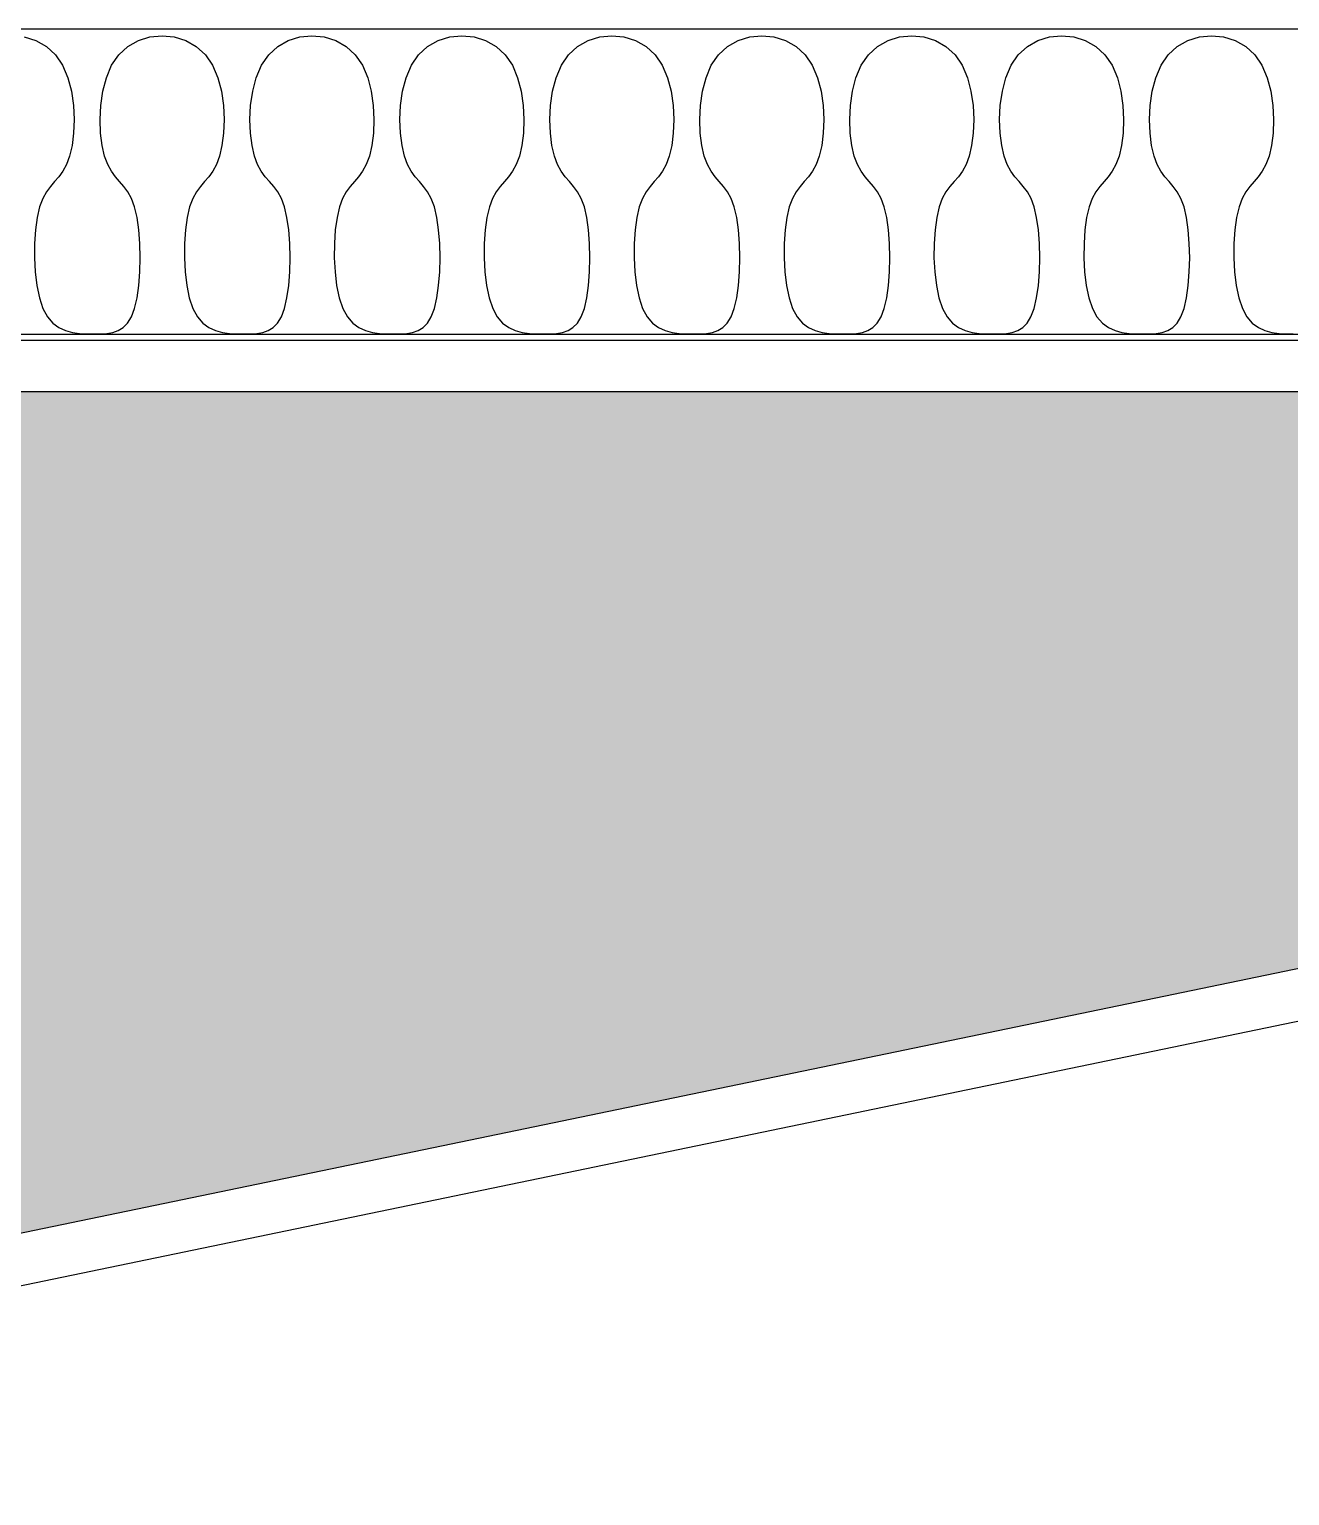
# Model space of a CAD drawing. Header units: millimetres. Extents: x -95178 to 274693, y -2232 to 263302.
# Drawn here: x 124191 to 125416, y 215440 to 216865 of the extents above; entities that cross this region are included whole.
import ezdxf

# ---------------------------------------------------------------- set-up
doc = ezdxf.new("R2010")
doc.units = ezdxf.units.MM
doc.layers.add('HATCH', color=9, linetype='Continuous')

msp = doc.modelspace()

# ---------------------------------------------------------------- linework, layer by layer
at = {"color": 4}
for p, q in [((128918.474, 216864.819, 0), (121926.474, 216864.819, 0)), ((122228.474, 216562.819, 0), (128616.474, 216562.819, 0))]:
    msp.add_line(p, q, dxfattribs=at)
at = {"color": 31}
for p, q in [((122222.474, 216568.819, 0), (128622.474, 216568.819, 0)), ((128128.661, 216512.819, 0), (122278.474, 216512.819, 0))]:
    msp.add_line(p, q, dxfattribs=at)
at = {"layer": 'HATCH'}
for p, q in [((124186.461, 216857.501, 0), (124197.722, 216854.035, 0)), ((124197.722, 216854.035, 0), (124207.996, 216848.258, 0)), ((124287.093, 216848.258, 0), (124297.367, 216854.035, 0)), ((124297.367, 216854.035, 0), (124308.628, 216857.501, 0)), ((124308.628, 216857.501, 0), (124320.381, 216858.657, 0)), ((124320.381, 216858.657, 0), (124332.135, 216857.501, 0)), ((124332.135, 216857.501, 0), (124343.396, 216854.035, 0)), ((124343.396, 216854.035, 0), (124353.67, 216848.258, 0)), ((124432.767, 216848.258, 0), (124443.041, 216854.035, 0)), ((124443.041, 216854.035, 0), (124454.302, 216857.501, 0)), ((124454.302, 216857.501, 0), (124466.055, 216858.657, 0)), ((124466.055, 216858.657, 0), (124477.809, 216857.501, 0)), ((124477.809, 216857.501, 0), (124489.07, 216854.035, 0)), ((124489.07, 216854.035, 0), (124499.344, 216848.258, 0)), ((124578.441, 216848.258, 0), (124588.715, 216854.035, 0)), ((124588.715, 216854.035, 0), (124599.976, 216857.501, 0)), ((124599.976, 216857.501, 0), (124611.729, 216858.657, 0)), ((124611.729, 216858.657, 0), (124623.483, 216857.501, 0)), ((124623.483, 216857.501, 0), (124634.744, 216854.035, 0)), ((124634.744, 216854.035, 0), (124645.018, 216848.258, 0)), ((124724.115, 216848.258, 0), (124734.389, 216854.035, 0)), ((124734.389, 216854.035, 0), (124745.65, 216857.501, 0)), ((124745.65, 216857.501, 0), (124757.403, 216858.657, 0)), ((124757.403, 216858.657, 0), (124769.157, 216857.501, 0)), ((124769.157, 216857.501, 0), (124780.417, 216854.035, 0)), ((124780.417, 216854.035, 0), (124790.692, 216848.258, 0)), ((124869.789, 216848.258, 0), (124880.063, 216854.035, 0)), ((124880.063, 216854.035, 0), (124891.324, 216857.501, 0)), ((124891.324, 216857.501, 0), (124903.077, 216858.657, 0)), ((124903.077, 216858.657, 0), (124914.831, 216857.501, 0)), ((124914.831, 216857.501, 0), (124926.091, 216854.035, 0)), ((124926.091, 216854.035, 0), (124936.366, 216848.258, 0)), ((125015.463, 216848.258, 0), (125025.737, 216854.035, 0)), ((125025.737, 216854.035, 0), (125036.997, 216857.501, 0)), ((125036.997, 216857.501, 0), (125048.751, 216858.657, 0)), ((125048.751, 216858.657, 0), (125060.505, 216857.501, 0)), ((125060.505, 216857.501, 0), (125071.765, 216854.035, 0)), ((125071.765, 216854.035, 0), (125082.04, 216848.258, 0)), ((125161.137, 216848.258, 0), (125171.411, 216854.035, 0)), ((125171.411, 216854.035, 0), (125182.671, 216857.501, 0)), ((125182.671, 216857.501, 0), (125194.425, 216858.657, 0)), ((125194.425, 216858.657, 0), (125206.179, 216857.501, 0)), ((125206.179, 216857.501, 0), (125217.439, 216854.035, 0)), ((125217.439, 216854.035, 0), (125227.714, 216848.258, 0)), ((125306.811, 216848.258, 0), (125317.085, 216854.035, 0)), ((125317.085, 216854.035, 0), (125328.345, 216857.501, 0)), ((125328.345, 216857.501, 0), (125340.099, 216858.657, 0)), ((125340.099, 216858.657, 0), (125351.853, 216857.501, 0)), ((125351.853, 216857.501, 0), (125363.113, 216854.035, 0)), ((125363.113, 216854.035, 0), (125373.387, 216848.258, 0)), ((124207.996, 216848.258, 0), (124216.791, 216840.17, 0)), ((124216.791, 216840.17, 0), (124223.722, 216829.867, 0)), ((124271.367, 216829.867, 0), (124278.298, 216840.17, 0)), ((124278.298, 216840.17, 0), (124287.093, 216848.258, 0)), ((124353.67, 216848.258, 0), (124362.465, 216840.17, 0)), ((124362.465, 216840.17, 0), (124369.396, 216829.867, 0)), ((124417.041, 216829.867, 0), (124423.972, 216840.17, 0)), ((124423.972, 216840.17, 0), (124432.767, 216848.258, 0)), ((124499.344, 216848.258, 0), (124508.138, 216840.17, 0)), ((124508.138, 216840.17, 0), (124515.07, 216829.867, 0)), ((124562.715, 216829.867, 0), (124569.646, 216840.17, 0)), ((124569.646, 216840.17, 0), (124578.441, 216848.258, 0)), ((124645.018, 216848.258, 0), (124653.812, 216840.17, 0)), ((124653.812, 216840.17, 0), (124660.744, 216829.867, 0)), ((124708.389, 216829.867, 0), (124715.32, 216840.17, 0)), ((124715.32, 216840.17, 0), (124724.115, 216848.258, 0)), ((124790.692, 216848.258, 0), (124799.486, 216840.17, 0)), ((124799.486, 216840.17, 0), (124806.417, 216829.867, 0)), ((124854.063, 216829.867, 0), (124860.994, 216840.17, 0)), ((124860.994, 216840.17, 0), (124869.789, 216848.258, 0)), ((124936.366, 216848.258, 0), (124945.16, 216840.17, 0)), ((124945.16, 216840.17, 0), (124952.091, 216829.867, 0)), ((124999.737, 216829.867, 0), (125006.668, 216840.17, 0)), ((125006.668, 216840.17, 0), (125015.463, 216848.258, 0)), ((125082.04, 216848.258, 0), (125090.834, 216840.17, 0)), ((125090.834, 216840.17, 0), (125097.765, 216829.867, 0)), ((125145.411, 216829.867, 0), (125152.342, 216840.17, 0)), ((125152.342, 216840.17, 0), (125161.137, 216848.258, 0)), ((125227.714, 216848.258, 0), (125236.508, 216840.17, 0)), ((125236.508, 216840.17, 0), (125243.439, 216829.867, 0)), ((125291.085, 216829.867, 0), (125298.016, 216840.17, 0)), ((125298.016, 216840.17, 0), (125306.811, 216848.258, 0)), ((125373.387, 216848.258, 0), (125382.182, 216840.17, 0)), ((125382.182, 216840.17, 0), (125389.113, 216829.867, 0)), ((124223.722, 216829.867, 0), (124228.841, 216817.832, 0)), ((124266.247, 216817.832, 0), (124271.367, 216829.867, 0)), ((124369.396, 216829.867, 0), (124374.515, 216817.832, 0)), ((124411.921, 216817.832, 0), (124417.041, 216829.867, 0)), ((124515.07, 216829.867, 0), (124520.189, 216817.832, 0)), ((124557.595, 216817.832, 0), (124562.715, 216829.867, 0)), ((124660.744, 216829.867, 0), (124665.863, 216817.832, 0)), ((124703.269, 216817.832, 0), (124708.389, 216829.867, 0)), ((124806.417, 216829.867, 0), (124811.537, 216817.832, 0)), ((124848.943, 216817.832, 0), (124854.063, 216829.867, 0)), ((124952.091, 216829.867, 0), (124957.211, 216817.832, 0)), ((124994.617, 216817.832, 0), (124999.737, 216829.867, 0)), ((125097.765, 216829.867, 0), (125102.885, 216817.832, 0)), ((125140.291, 216817.832, 0), (125145.411, 216829.867, 0)), ((125243.439, 216829.867, 0), (125248.559, 216817.832, 0)), ((125285.965, 216817.832, 0), (125291.085, 216829.867, 0)), ((125389.113, 216829.867, 0), (125394.233, 216817.832, 0)), ((124228.841, 216817.832, 0), (124232.311, 216804.641, 0)), ((124262.778, 216804.641, 0), (124266.247, 216817.832, 0)), ((124374.515, 216817.832, 0), (124377.985, 216804.641, 0)), ((124408.452, 216804.641, 0), (124411.921, 216817.832, 0)), ((124520.189, 216817.832, 0), (124523.659, 216804.641, 0)), ((124554.126, 216804.641, 0), (124557.595, 216817.832, 0)), ((124665.863, 216817.832, 0), (124669.333, 216804.641, 0)), ((124699.8, 216804.641, 0), (124703.269, 216817.832, 0)), ((124811.537, 216817.832, 0), (124815.007, 216804.641, 0)), ((124845.474, 216804.641, 0), (124848.943, 216817.832, 0)), ((124957.211, 216817.832, 0), (124960.681, 216804.641, 0)), ((124991.148, 216804.641, 0), (124994.617, 216817.832, 0)), ((125102.885, 216817.832, 0), (125106.355, 216804.641, 0)), ((125136.822, 216804.641, 0), (125140.291, 216817.832, 0)), ((125248.559, 216817.832, 0), (125252.029, 216804.641, 0)), ((125282.496, 216804.641, 0), (125285.965, 216817.832, 0)), ((125394.233, 216817.832, 0), (125397.703, 216804.641, 0)), ((124232.311, 216804.641, 0), (124234.292, 216790.872, 0)), ((124260.797, 216790.872, 0), (124262.778, 216804.641, 0)), ((124377.985, 216804.641, 0), (124379.965, 216790.872, 0)), ((124406.471, 216790.872, 0), (124408.452, 216804.641, 0)), ((124523.659, 216804.641, 0), (124525.639, 216790.872, 0)), ((124552.145, 216790.872, 0), (124554.126, 216804.641, 0)), ((124669.333, 216804.641, 0), (124671.313, 216790.872, 0)), ((124697.819, 216790.872, 0), (124699.8, 216804.641, 0)), ((124815.007, 216804.641, 0), (124816.987, 216790.872, 0)), ((124843.493, 216790.872, 0), (124845.474, 216804.641, 0)), ((124960.681, 216804.641, 0), (124962.661, 216790.872, 0)), ((124989.167, 216790.872, 0), (124991.148, 216804.641, 0)), ((125106.355, 216804.641, 0), (125108.335, 216790.872, 0)), ((125134.841, 216790.872, 0), (125136.822, 216804.641, 0)), ((125252.029, 216804.641, 0), (125254.009, 216790.872, 0)), ((125280.515, 216790.872, 0), (125282.496, 216804.641, 0)), ((125397.703, 216804.641, 0), (125399.683, 216790.872, 0)), ((124234.292, 216790.872, 0), (124234.944, 216777.103, 0)), ((124260.145, 216777.103, 0), (124260.797, 216790.872, 0)), ((124379.965, 216790.872, 0), (124380.618, 216777.103, 0)), ((124405.818, 216777.103, 0), (124406.471, 216790.872, 0)), ((124525.639, 216790.872, 0), (124526.292, 216777.103, 0)), ((124551.492, 216777.103, 0), (124552.145, 216790.872, 0)), ((124671.313, 216790.872, 0), (124671.966, 216777.103, 0)), ((124697.166, 216777.103, 0), (124697.819, 216790.872, 0)), ((124816.987, 216790.872, 0), (124817.64, 216777.103, 0)), ((124842.84, 216777.103, 0), (124843.493, 216790.872, 0)), ((124962.661, 216790.872, 0), (124963.314, 216777.103, 0)), ((124988.514, 216777.103, 0), (124989.167, 216790.872, 0)), ((125108.335, 216790.872, 0), (125108.988, 216777.103, 0)), ((125134.188, 216777.103, 0), (125134.841, 216790.872, 0)), ((125254.009, 216790.872, 0), (125254.662, 216777.103, 0)), ((125279.862, 216777.103, 0), (125280.515, 216790.872, 0)), ((125399.683, 216790.872, 0), (125400.336, 216777.103, 0)), ((124234.944, 216777.103, 0), (124234.431, 216763.912, 0)), ((124260.658, 216763.912, 0), (124260.145, 216777.103, 0)), ((124380.618, 216777.103, 0), (124380.105, 216763.912, 0)), ((124406.332, 216763.912, 0), (124405.818, 216777.103, 0)), ((124526.292, 216777.103, 0), (124525.779, 216763.912, 0)), ((124552.006, 216763.912, 0), (124551.492, 216777.103, 0)), ((124671.966, 216777.103, 0), (124671.453, 216763.912, 0)), ((124697.68, 216763.912, 0), (124697.166, 216777.103, 0)), ((124817.64, 216777.103, 0), (124817.126, 216763.912, 0)), ((124843.354, 216763.912, 0), (124842.84, 216777.103, 0)), ((124963.314, 216777.103, 0), (124962.8, 216763.912, 0)), ((124989.028, 216763.912, 0), (124988.514, 216777.103, 0)), ((125108.988, 216777.103, 0), (125108.474, 216763.912, 0)), ((125134.702, 216763.912, 0), (125134.188, 216777.103, 0)), ((125254.662, 216777.103, 0), (125254.148, 216763.912, 0)), ((125280.376, 216763.912, 0), (125279.862, 216777.103, 0)), ((125400.336, 216777.103, 0), (125399.822, 216763.912, 0)), ((124232.912, 216751.876, 0), (124230.549, 216741.574, 0)), ((124234.431, 216763.912, 0), (124232.912, 216751.876, 0)), ((124262.177, 216751.876, 0), (124260.658, 216763.912, 0)), ((124264.54, 216741.574, 0), (124262.177, 216751.876, 0)), ((124378.586, 216751.876, 0), (124376.223, 216741.574, 0)), ((124380.105, 216763.912, 0), (124378.586, 216751.876, 0)), ((124407.851, 216751.876, 0), (124406.332, 216763.912, 0)), ((124410.214, 216741.574, 0), (124407.851, 216751.876, 0)), ((124524.26, 216751.876, 0), (124521.897, 216741.574, 0)), ((124525.779, 216763.912, 0), (124524.26, 216751.876, 0)), ((124553.525, 216751.876, 0), (124552.006, 216763.912, 0)), ((124555.888, 216741.574, 0), (124553.525, 216751.876, 0)), ((124669.934, 216751.876, 0), (124667.571, 216741.574, 0)), ((124671.453, 216763.912, 0), (124669.934, 216751.876, 0)), ((124699.199, 216751.876, 0), (124697.68, 216763.912, 0)), ((124701.562, 216741.574, 0), (124699.199, 216751.876, 0)), ((124815.608, 216751.876, 0), (124813.245, 216741.574, 0)), ((124817.126, 216763.912, 0), (124815.608, 216751.876, 0)), ((124844.873, 216751.876, 0), (124843.354, 216763.912, 0)), ((124847.236, 216741.574, 0), (124844.873, 216751.876, 0)), ((124961.282, 216751.876, 0), (124958.919, 216741.574, 0)), ((124962.8, 216763.912, 0), (124961.282, 216751.876, 0)), ((124990.547, 216751.876, 0), (124989.028, 216763.912, 0)), ((124992.91, 216741.574, 0), (124990.547, 216751.876, 0)), ((125106.955, 216751.876, 0), (125104.592, 216741.574, 0)), ((125108.474, 216763.912, 0), (125106.955, 216751.876, 0)), ((125136.221, 216751.876, 0), (125134.702, 216763.912, 0)), ((125138.584, 216741.574, 0), (125136.221, 216751.876, 0)), ((125252.629, 216751.876, 0), (125250.266, 216741.574, 0)), ((125254.148, 216763.912, 0), (125252.629, 216751.876, 0)), ((125281.895, 216751.876, 0), (125280.376, 216763.912, 0)), ((125284.258, 216741.574, 0), (125281.895, 216751.876, 0)), ((125398.303, 216751.876, 0), (125395.94, 216741.574, 0)), ((125399.822, 216763.912, 0), (125398.303, 216751.876, 0)), ((124230.549, 216741.574, 0), (124227.505, 216733.389, 0)), ((124267.584, 216733.389, 0), (124264.54, 216741.574, 0)), ((124376.223, 216741.574, 0), (124373.179, 216733.389, 0)), ((124413.258, 216733.389, 0), (124410.214, 216741.574, 0)), ((124521.897, 216741.574, 0), (124518.852, 216733.389, 0)), ((124558.932, 216733.389, 0), (124555.888, 216741.574, 0)), ((124667.571, 216741.574, 0), (124664.526, 216733.389, 0)), ((124704.606, 216733.389, 0), (124701.562, 216741.574, 0)), ((124813.245, 216741.574, 0), (124810.2, 216733.389, 0)), ((124850.28, 216733.389, 0), (124847.236, 216741.574, 0)), ((124958.919, 216741.574, 0), (124955.874, 216733.389, 0)), ((124995.954, 216733.389, 0), (124992.91, 216741.574, 0)), ((125104.592, 216741.574, 0), (125101.548, 216733.389, 0)), ((125141.628, 216733.389, 0), (125138.584, 216741.574, 0)), ((125250.266, 216741.574, 0), (125247.222, 216733.389, 0)), ((125287.302, 216733.389, 0), (125284.258, 216741.574, 0)), ((125395.94, 216741.574, 0), (125392.896, 216733.389, 0)), ((124223.948, 216726.938, 0), (124220.051, 216721.643, 0)), ((124227.505, 216733.389, 0), (124223.948, 216726.938, 0)), ((124271.141, 216726.938, 0), (124267.584, 216733.389, 0)), ((124275.038, 216721.643, 0), (124271.141, 216726.938, 0)), ((124369.622, 216726.938, 0), (124365.724, 216721.643, 0)), ((124373.179, 216733.389, 0), (124369.622, 216726.938, 0)), ((124416.815, 216726.938, 0), (124413.258, 216733.389, 0)), ((124420.712, 216721.643, 0), (124416.815, 216726.938, 0)), ((124515.296, 216726.938, 0), (124511.398, 216721.643, 0)), ((124518.852, 216733.389, 0), (124515.296, 216726.938, 0)), ((124562.489, 216726.938, 0), (124558.932, 216733.389, 0)), ((124566.386, 216721.643, 0), (124562.489, 216726.938, 0)), ((124660.97, 216726.938, 0), (124657.072, 216721.643, 0)), ((124664.526, 216733.389, 0), (124660.97, 216726.938, 0)), ((124708.162, 216726.938, 0), (124704.606, 216733.389, 0)), ((124712.06, 216721.643, 0), (124708.162, 216726.938, 0)), ((124806.644, 216726.938, 0), (124802.746, 216721.643, 0)), ((124810.2, 216733.389, 0), (124806.644, 216726.938, 0)), ((124853.836, 216726.938, 0), (124850.28, 216733.389, 0)), ((124857.734, 216721.643, 0), (124853.836, 216726.938, 0)), ((124952.318, 216726.938, 0), (124948.42, 216721.643, 0)), ((124955.874, 216733.389, 0), (124952.318, 216726.938, 0)), ((124999.51, 216726.938, 0), (124995.954, 216733.389, 0)), ((125003.408, 216721.643, 0), (124999.51, 216726.938, 0)), ((125097.992, 216726.938, 0), (125094.094, 216721.643, 0)), ((125101.548, 216733.389, 0), (125097.992, 216726.938, 0)), ((125145.184, 216726.938, 0), (125141.628, 216733.389, 0)), ((125149.082, 216721.643, 0), (125145.184, 216726.938, 0)), ((125243.666, 216726.938, 0), (125239.768, 216721.643, 0)), ((125247.222, 216733.389, 0), (125243.666, 216726.938, 0)), ((125290.858, 216726.938, 0), (125287.302, 216733.389, 0)), ((125294.756, 216721.643, 0), (125290.858, 216726.938, 0)), ((125389.34, 216726.938, 0), (125385.442, 216721.643, 0)), ((125392.896, 216733.389, 0), (125389.34, 216726.938, 0)), ((124211.914, 216712.207, 0), (124208.016, 216706.911, 0)), ((124215.982, 216716.925, 0), (124211.914, 216712.207, 0)), ((124220.051, 216721.643, 0), (124215.982, 216716.925, 0)), ((124279.107, 216716.925, 0), (124275.038, 216721.643, 0)), ((124283.175, 216712.207, 0), (124279.107, 216716.925, 0)), ((124287.073, 216706.911, 0), (124283.175, 216712.207, 0)), ((124357.588, 216712.207, 0), (124353.69, 216706.911, 0)), ((124361.656, 216716.925, 0), (124357.588, 216712.207, 0)), ((124365.724, 216721.643, 0), (124361.656, 216716.925, 0)), ((124424.781, 216716.925, 0), (124420.712, 216721.643, 0)), ((124428.849, 216712.207, 0), (124424.781, 216716.925, 0)), ((124432.747, 216706.911, 0), (124428.849, 216712.207, 0)), ((124503.262, 216712.207, 0), (124499.364, 216706.911, 0)), ((124507.33, 216716.925, 0), (124503.262, 216712.207, 0)), ((124511.398, 216721.643, 0), (124507.33, 216716.925, 0)), ((124570.455, 216716.925, 0), (124566.386, 216721.643, 0)), ((124574.523, 216712.207, 0), (124570.455, 216716.925, 0)), ((124578.421, 216706.911, 0), (124574.523, 216712.207, 0)), ((124648.936, 216712.207, 0), (124645.038, 216706.911, 0)), ((124653.004, 216716.925, 0), (124648.936, 216712.207, 0)), ((124657.072, 216721.643, 0), (124653.004, 216716.925, 0)), ((124716.129, 216716.925, 0), (124712.06, 216721.643, 0)), ((124720.197, 216712.207, 0), (124716.129, 216716.925, 0)), ((124724.095, 216706.911, 0), (124720.197, 216712.207, 0)), ((124794.609, 216712.207, 0), (124790.712, 216706.911, 0)), ((124798.678, 216716.925, 0), (124794.609, 216712.207, 0)), ((124802.746, 216721.643, 0), (124798.678, 216716.925, 0)), ((124861.803, 216716.925, 0), (124857.734, 216721.643, 0)), ((124865.871, 216712.207, 0), (124861.803, 216716.925, 0)), ((124869.769, 216706.911, 0), (124865.871, 216712.207, 0)), ((124940.283, 216712.207, 0), (124936.386, 216706.911, 0)), ((124944.352, 216716.925, 0), (124940.283, 216712.207, 0)), ((124948.42, 216721.643, 0), (124944.352, 216716.925, 0)), ((125007.477, 216716.925, 0), (125003.408, 216721.643, 0)), ((125011.545, 216712.207, 0), (125007.477, 216716.925, 0)), ((125015.443, 216706.911, 0), (125011.545, 216712.207, 0)), ((125085.957, 216712.207, 0), (125082.06, 216706.911, 0)), ((125090.026, 216716.925, 0), (125085.957, 216712.207, 0)), ((125094.094, 216721.643, 0), (125090.026, 216716.925, 0)), ((125153.15, 216716.925, 0), (125149.082, 216721.643, 0)), ((125157.219, 216712.207, 0), (125153.15, 216716.925, 0)), ((125161.117, 216706.911, 0), (125157.219, 216712.207, 0)), ((125231.631, 216712.207, 0), (125227.734, 216706.911, 0)), ((125235.7, 216716.925, 0), (125231.631, 216712.207, 0)), ((125239.768, 216721.643, 0), (125235.7, 216716.925, 0)), ((125298.824, 216716.925, 0), (125294.756, 216721.643, 0)), ((125302.893, 216712.207, 0), (125298.824, 216716.925, 0)), ((125306.791, 216706.911, 0), (125302.893, 216712.207, 0)), ((125377.305, 216712.207, 0), (125373.408, 216706.911, 0)), ((125381.374, 216716.925, 0), (125377.305, 216712.207, 0)), ((125385.442, 216721.643, 0), (125381.374, 216716.925, 0)), ((124204.46, 216700.46, 0), (124201.415, 216692.276, 0)), ((124208.016, 216706.911, 0), (124204.46, 216700.46, 0)), ((124290.629, 216700.46, 0), (124287.073, 216706.911, 0)), ((124293.673, 216692.276, 0), (124290.629, 216700.46, 0)), ((124350.134, 216700.46, 0), (124347.089, 216692.276, 0)), ((124353.69, 216706.911, 0), (124350.134, 216700.46, 0)), ((124436.303, 216700.46, 0), (124432.747, 216706.911, 0)), ((124439.347, 216692.276, 0), (124436.303, 216700.46, 0)), ((124495.808, 216700.46, 0), (124492.763, 216692.276, 0)), ((124499.364, 216706.911, 0), (124495.808, 216700.46, 0)), ((124581.977, 216700.46, 0), (124578.421, 216706.911, 0)), ((124585.021, 216692.276, 0), (124581.977, 216700.46, 0)), ((124641.482, 216700.46, 0), (124638.437, 216692.276, 0)), ((124645.038, 216706.911, 0), (124641.482, 216700.46, 0)), ((124727.651, 216700.46, 0), (124724.095, 216706.911, 0)), ((124730.695, 216692.276, 0), (124727.651, 216700.46, 0)), ((124787.155, 216700.46, 0), (124784.111, 216692.276, 0)), ((124790.712, 216706.911, 0), (124787.155, 216700.46, 0)), ((124873.325, 216700.46, 0), (124869.769, 216706.911, 0)), ((124876.369, 216692.276, 0), (124873.325, 216700.46, 0)), ((124932.829, 216700.46, 0), (124929.785, 216692.276, 0)), ((124936.386, 216706.911, 0), (124932.829, 216700.46, 0)), ((125018.999, 216700.46, 0), (125015.443, 216706.911, 0)), ((125022.043, 216692.276, 0), (125018.999, 216700.46, 0)), ((125078.503, 216700.46, 0), (125075.459, 216692.276, 0)), ((125082.06, 216706.911, 0), (125078.503, 216700.46, 0)), ((125164.673, 216700.46, 0), (125161.117, 216706.911, 0)), ((125167.717, 216692.276, 0), (125164.673, 216700.46, 0)), ((125224.177, 216700.46, 0), (125221.133, 216692.276, 0)), ((125227.734, 216706.911, 0), (125224.177, 216700.46, 0)), ((125310.347, 216700.46, 0), (125306.791, 216706.911, 0)), ((125313.391, 216692.276, 0), (125310.347, 216700.46, 0)), ((125369.851, 216700.46, 0), (125366.807, 216692.276, 0)), ((125373.408, 216706.911, 0), (125369.851, 216700.46, 0)), ((124199.032, 216681.973, 0), (124197.369, 216669.937, 0)), ((124201.415, 216692.276, 0), (124199.032, 216681.973, 0)), ((124296.063, 216681.973, 0), (124293.673, 216692.276, 0)), ((124297.77, 216669.937, 0), (124296.063, 216681.973, 0)), ((124344.706, 216681.973, 0), (124343.043, 216669.937, 0)), ((124347.089, 216692.276, 0), (124344.706, 216681.973, 0)), ((124441.737, 216681.973, 0), (124439.347, 216692.276, 0)), ((124443.444, 216669.937, 0), (124441.737, 216681.973, 0)), ((124490.38, 216681.973, 0), (124488.717, 216669.937, 0)), ((124492.763, 216692.276, 0), (124490.38, 216681.973, 0)), ((124587.411, 216681.973, 0), (124585.021, 216692.276, 0)), ((124589.118, 216669.937, 0), (124587.411, 216681.973, 0)), ((124636.054, 216681.973, 0), (124634.391, 216669.937, 0)), ((124638.437, 216692.276, 0), (124636.054, 216681.973, 0)), ((124733.085, 216681.973, 0), (124730.695, 216692.276, 0)), ((124734.792, 216669.937, 0), (124733.085, 216681.973, 0)), ((124781.728, 216681.973, 0), (124780.065, 216669.937, 0)), ((124784.111, 216692.276, 0), (124781.728, 216681.973, 0)), ((124878.759, 216681.973, 0), (124876.369, 216692.276, 0)), ((124880.466, 216669.937, 0), (124878.759, 216681.973, 0)), ((124927.402, 216681.973, 0), (124925.739, 216669.937, 0)), ((124929.785, 216692.276, 0), (124927.402, 216681.973, 0)), ((125024.433, 216681.973, 0), (125022.043, 216692.276, 0)), ((125026.14, 216669.937, 0), (125024.433, 216681.973, 0)), ((125073.076, 216681.973, 0), (125071.413, 216669.937, 0)), ((125075.459, 216692.276, 0), (125073.076, 216681.973, 0)), ((125170.107, 216681.973, 0), (125167.717, 216692.276, 0)), ((125171.814, 216669.937, 0), (125170.107, 216681.973, 0)), ((125218.75, 216681.973, 0), (125217.087, 216669.937, 0)), ((125221.133, 216692.276, 0), (125218.75, 216681.973, 0)), ((125315.781, 216681.973, 0), (125313.391, 216692.276, 0)), ((125317.488, 216669.937, 0), (125315.781, 216681.973, 0)), ((125364.424, 216681.973, 0), (125362.761, 216669.937, 0)), ((125366.807, 216692.276, 0), (125364.424, 216681.973, 0)), ((124197.369, 216669.937, 0), (124196.465, 216656.746, 0)), ((124298.795, 216656.746, 0), (124297.77, 216669.937, 0)), ((124343.043, 216669.937, 0), (124342.139, 216656.746, 0)), ((124444.468, 216656.746, 0), (124443.444, 216669.937, 0)), ((124488.717, 216669.937, 0), (124487.813, 216656.746, 0)), ((124590.142, 216656.746, 0), (124589.118, 216669.937, 0)), ((124634.391, 216669.937, 0), (124633.487, 216656.746, 0)), ((124735.816, 216656.746, 0), (124734.792, 216669.937, 0)), ((124780.065, 216669.937, 0), (124779.161, 216656.746, 0)), ((124881.49, 216656.746, 0), (124880.466, 216669.937, 0)), ((124925.739, 216669.937, 0), (124924.835, 216656.746, 0)), ((125027.164, 216656.746, 0), (125026.14, 216669.937, 0)), ((125071.413, 216669.937, 0), (125070.509, 216656.746, 0)), ((125172.838, 216656.746, 0), (125171.814, 216669.937, 0)), ((125217.087, 216669.937, 0), (125216.183, 216656.746, 0)), ((125318.512, 216656.746, 0), (125317.488, 216669.937, 0)), ((125362.761, 216669.937, 0), (125361.857, 216656.746, 0)), ((124196.465, 216656.746, 0), (124196.358, 216642.978, 0)), ((124299.136, 216642.978, 0), (124298.795, 216656.746, 0)), ((124342.139, 216656.746, 0), (124342.032, 216642.978, 0)), ((124444.81, 216642.978, 0), (124444.468, 216656.746, 0)), ((124487.813, 216656.746, 0), (124487.706, 216642.978, 0)), ((124590.484, 216642.978, 0), (124590.142, 216656.746, 0)), ((124633.487, 216656.746, 0), (124633.379, 216642.978, 0)), ((124736.158, 216642.978, 0), (124735.816, 216656.746, 0)), ((124779.161, 216656.746, 0), (124779.053, 216642.978, 0)), ((124881.832, 216642.978, 0), (124881.49, 216656.746, 0)), ((124924.835, 216656.746, 0), (124924.727, 216642.978, 0)), ((125027.506, 216642.978, 0), (125027.164, 216656.746, 0)), ((125070.509, 216656.746, 0), (125070.401, 216642.978, 0)), ((125173.18, 216642.978, 0), (125172.838, 216656.746, 0)), ((125216.183, 216656.746, 0), (125216.075, 216642.978, 0)), ((125318.854, 216642.978, 0), (125318.512, 216656.746, 0)), ((125361.857, 216656.746, 0), (125361.749, 216642.978, 0)), ((124196.358, 216642.978, 0), (124197.085, 216629.209, 0)), ((124298.795, 216629.209, 0), (124299.136, 216642.978, 0)), ((124342.032, 216642.978, 0), (124342.759, 216629.209, 0)), ((124444.468, 216629.209, 0), (124444.81, 216642.978, 0)), ((124487.706, 216642.978, 0), (124488.433, 216629.209, 0)), ((124590.142, 216629.209, 0), (124590.484, 216642.978, 0)), ((124633.379, 216642.978, 0), (124634.107, 216629.209, 0)), ((124735.816, 216629.209, 0), (124736.158, 216642.978, 0)), ((124779.053, 216642.978, 0), (124779.781, 216629.209, 0)), ((124881.49, 216629.209, 0), (124881.832, 216642.978, 0)), ((124924.727, 216642.978, 0), (124925.454, 216629.209, 0)), ((125027.164, 216629.209, 0), (125027.506, 216642.978, 0)), ((125070.401, 216642.978, 0), (125071.128, 216629.209, 0)), ((125172.838, 216629.209, 0), (125173.18, 216642.978, 0)), ((125216.075, 216642.978, 0), (125216.802, 216629.209, 0)), ((125318.512, 216629.209, 0), (125318.854, 216642.978, 0)), ((125361.749, 216642.978, 0), (125362.476, 216629.209, 0)), ((124197.085, 216629.209, 0), (124198.684, 216616.018, 0)), ((124297.77, 216616.018, 0), (124298.795, 216629.209, 0)), ((124342.759, 216629.209, 0), (124344.358, 216616.018, 0)), ((124443.444, 216616.018, 0), (124444.468, 216629.209, 0)), ((124488.433, 216629.209, 0), (124490.032, 216616.018, 0)), ((124589.118, 216616.018, 0), (124590.142, 216629.209, 0)), ((124634.107, 216629.209, 0), (124635.706, 216616.018, 0)), ((124734.792, 216616.018, 0), (124735.816, 216629.209, 0)), ((124779.781, 216629.209, 0), (124781.38, 216616.018, 0)), ((124880.466, 216616.018, 0), (124881.49, 216629.209, 0)), ((124925.454, 216629.209, 0), (124927.054, 216616.018, 0)), ((125026.14, 216616.018, 0), (125027.164, 216629.209, 0)), ((125071.128, 216629.209, 0), (125072.728, 216616.018, 0)), ((125171.814, 216616.018, 0), (125172.838, 216629.209, 0)), ((125216.802, 216629.209, 0), (125218.402, 216616.018, 0)), ((125317.488, 216616.018, 0), (125318.512, 216629.209, 0)), ((125362.476, 216629.209, 0), (125364.076, 216616.018, 0)), ((124198.684, 216616.018, 0), (124201.194, 216603.982, 0)), ((124296.063, 216603.982, 0), (124297.77, 216616.018, 0)), ((124344.358, 216616.018, 0), (124346.868, 216603.982, 0)), ((124441.737, 216603.982, 0), (124443.444, 216616.018, 0)), ((124490.032, 216616.018, 0), (124492.542, 216603.982, 0)), ((124587.411, 216603.982, 0), (124589.118, 216616.018, 0)), ((124635.706, 216616.018, 0), (124638.216, 216603.982, 0)), ((124733.085, 216603.982, 0), (124734.792, 216616.018, 0)), ((124781.38, 216616.018, 0), (124783.89, 216603.982, 0)), ((124878.759, 216603.982, 0), (124880.466, 216616.018, 0)), ((124927.054, 216616.018, 0), (124929.564, 216603.982, 0)), ((125024.433, 216603.982, 0), (125026.14, 216616.018, 0)), ((125072.728, 216616.018, 0), (125075.238, 216603.982, 0)), ((125170.107, 216603.982, 0), (125171.814, 216616.018, 0)), ((125218.402, 216616.018, 0), (125220.912, 216603.982, 0)), ((125315.781, 216603.982, 0), (125317.488, 216616.018, 0)), ((125364.076, 216616.018, 0), (125366.586, 216603.982, 0)), ((124201.194, 216603.982, 0), (124204.653, 216593.68, 0)), ((124293.673, 216593.68, 0), (124296.063, 216603.982, 0)), ((124346.868, 216603.982, 0), (124350.327, 216593.68, 0)), ((124439.347, 216593.68, 0), (124441.737, 216603.982, 0)), ((124492.542, 216603.982, 0), (124496.001, 216593.68, 0)), ((124585.021, 216593.68, 0), (124587.411, 216603.982, 0)), ((124638.216, 216603.982, 0), (124641.675, 216593.68, 0)), ((124730.695, 216593.68, 0), (124733.085, 216603.982, 0)), ((124783.89, 216603.982, 0), (124787.349, 216593.68, 0)), ((124876.369, 216593.68, 0), (124878.759, 216603.982, 0)), ((124929.564, 216603.982, 0), (124933.023, 216593.68, 0)), ((125022.043, 216593.68, 0), (125024.433, 216603.982, 0)), ((125075.238, 216603.982, 0), (125078.697, 216593.68, 0)), ((125167.717, 216593.68, 0), (125170.107, 216603.982, 0)), ((125220.912, 216603.982, 0), (125224.371, 216593.68, 0)), ((125313.391, 216593.68, 0), (125315.781, 216603.982, 0)), ((125366.586, 216603.982, 0), (125370.044, 216593.68, 0)), ((124204.653, 216593.68, 0), (124209.064, 216585.543, 0)), ((124209.064, 216585.543, 0), (124214.301, 216579.429, 0)), ((124286.909, 216579.429, 0), (124290.609, 216585.543, 0)), ((124290.609, 216585.543, 0), (124293.673, 216593.68, 0)), ((124350.327, 216593.68, 0), (124354.738, 216585.543, 0)), ((124354.738, 216585.543, 0), (124359.975, 216579.429, 0)), ((124432.582, 216579.429, 0), (124436.283, 216585.543, 0)), ((124436.283, 216585.543, 0), (124439.347, 216593.68, 0)), ((124496.001, 216593.68, 0), (124500.412, 216585.543, 0)), ((124500.412, 216585.543, 0), (124505.649, 216579.429, 0)), ((124578.256, 216579.429, 0), (124581.957, 216585.543, 0)), ((124581.957, 216585.543, 0), (124585.021, 216593.68, 0)), ((124641.675, 216593.68, 0), (124646.086, 216585.543, 0)), ((124646.086, 216585.543, 0), (124651.323, 216579.429, 0)), ((124723.93, 216579.429, 0), (124727.631, 216585.543, 0)), ((124727.631, 216585.543, 0), (124730.695, 216593.68, 0)), ((124787.349, 216593.68, 0), (124791.76, 216585.543, 0)), ((124791.76, 216585.543, 0), (124796.997, 216579.429, 0)), ((124869.604, 216579.429, 0), (124873.304, 216585.543, 0)), ((124873.304, 216585.543, 0), (124876.369, 216593.68, 0)), ((124933.023, 216593.68, 0), (124937.434, 216585.543, 0)), ((124937.434, 216585.543, 0), (124942.671, 216579.429, 0)), ((125015.278, 216579.429, 0), (125018.978, 216585.543, 0)), ((125018.978, 216585.543, 0), (125022.043, 216593.68, 0)), ((125078.697, 216593.68, 0), (125083.108, 216585.543, 0)), ((125083.108, 216585.543, 0), (125088.345, 216579.429, 0)), ((125160.952, 216579.429, 0), (125164.652, 216585.543, 0)), ((125164.652, 216585.543, 0), (125167.717, 216593.68, 0)), ((125224.371, 216593.68, 0), (125228.782, 216585.543, 0)), ((125228.782, 216585.543, 0), (125234.019, 216579.429, 0)), ((125306.626, 216579.429, 0), (125310.326, 216585.543, 0)), ((125310.326, 216585.543, 0), (125313.391, 216593.68, 0)), ((125370.044, 216593.68, 0), (125374.456, 216585.543, 0)), ((125374.456, 216585.543, 0), (125379.693, 216579.429, 0)), ((124214.301, 216579.429, 0), (124220.202, 216575.048, 0)), ((124220.202, 216575.048, 0), (124226.605, 216572.112, 0)), ((124226.605, 216572.112, 0), (124233.349, 216570.33, 0)), ((124233.349, 216570.33, 0), (124240.274, 216569.416, 0)), ((124240.274, 216569.416, 0), (124247.218, 216569.079, 0)), ((124247.218, 216569.079, 0), (124254.019, 216569.031, 0)), ((124254.019, 216569.031, 0), (124260.536, 216569.079, 0)), ((124260.536, 216569.079, 0), (124266.702, 216569.416, 0)), ((124266.702, 216569.416, 0), (124272.47, 216570.33, 0)), ((124272.47, 216570.33, 0), (124277.792, 216572.112, 0)), ((124277.792, 216572.112, 0), (124282.62, 216575.048, 0)), ((124282.62, 216575.048, 0), (124286.909, 216579.429, 0)), ((124359.975, 216579.429, 0), (124365.876, 216575.048, 0)), ((124365.876, 216575.048, 0), (124372.279, 216572.112, 0)), ((124372.279, 216572.112, 0), (124379.023, 216570.33, 0)), ((124379.023, 216570.33, 0), (124385.948, 216569.416, 0)), ((124385.948, 216569.416, 0), (124392.892, 216569.079, 0)), ((124392.892, 216569.079, 0), (124399.693, 216569.031, 0)), ((124399.693, 216569.031, 0), (124406.21, 216569.079, 0)), ((124406.21, 216569.079, 0), (124412.376, 216569.416, 0)), ((124412.376, 216569.416, 0), (124418.144, 216570.33, 0)), ((124418.144, 216570.33, 0), (124423.466, 216572.112, 0)), ((124423.466, 216572.112, 0), (124428.294, 216575.048, 0)), ((124428.294, 216575.048, 0), (124432.582, 216579.429, 0)), ((124505.649, 216579.429, 0), (124511.55, 216575.048, 0)), ((124511.55, 216575.048, 0), (124517.953, 216572.112, 0)), ((124517.953, 216572.112, 0), (124524.697, 216570.33, 0)), ((124524.697, 216570.33, 0), (124531.622, 216569.416, 0)), ((124531.622, 216569.416, 0), (124538.566, 216569.079, 0)), ((124538.566, 216569.079, 0), (124545.367, 216569.031, 0)), ((124545.367, 216569.031, 0), (124551.884, 216569.079, 0)), ((124551.884, 216569.079, 0), (124558.05, 216569.416, 0)), ((124558.05, 216569.416, 0), (124563.818, 216570.33, 0)), ((124563.818, 216570.33, 0), (124569.14, 216572.112, 0)), ((124569.14, 216572.112, 0), (124573.968, 216575.048, 0)), ((124573.968, 216575.048, 0), (124578.256, 216579.429, 0)), ((124651.323, 216579.429, 0), (124657.224, 216575.048, 0)), ((124657.224, 216575.048, 0), (124663.627, 216572.112, 0)), ((124663.627, 216572.112, 0), (124670.371, 216570.33, 0)), ((124670.371, 216570.33, 0), (124677.296, 216569.416, 0)), ((124677.296, 216569.416, 0), (124684.24, 216569.079, 0)), ((124684.24, 216569.079, 0), (124691.041, 216569.031, 0)), ((124691.041, 216569.031, 0), (124697.558, 216569.079, 0)), ((124697.558, 216569.079, 0), (124703.724, 216569.416, 0)), ((124703.724, 216569.416, 0), (124709.492, 216570.33, 0)), ((124709.492, 216570.33, 0), (124714.814, 216572.112, 0)), ((124714.814, 216572.112, 0), (124719.642, 216575.048, 0)), ((124719.642, 216575.048, 0), (124723.93, 216579.429, 0)), ((124796.997, 216579.429, 0), (124802.897, 216575.048, 0)), ((124802.897, 216575.048, 0), (124809.301, 216572.112, 0)), ((124809.301, 216572.112, 0), (124816.045, 216570.33, 0)), ((124816.045, 216570.33, 0), (124822.97, 216569.416, 0)), ((124822.97, 216569.416, 0), (124829.914, 216569.079, 0)), ((124829.914, 216569.079, 0), (124836.715, 216569.031, 0)), ((124836.715, 216569.031, 0), (124843.232, 216569.079, 0)), ((124843.232, 216569.079, 0), (124849.398, 216569.416, 0)), ((124849.398, 216569.416, 0), (124855.166, 216570.33, 0)), ((124855.166, 216570.33, 0), (124860.487, 216572.112, 0)), ((124860.487, 216572.112, 0), (124865.316, 216575.048, 0)), ((124865.316, 216575.048, 0), (124869.604, 216579.429, 0)), ((124942.671, 216579.429, 0), (124948.571, 216575.048, 0)), ((124948.571, 216575.048, 0), (124954.975, 216572.112, 0)), ((124954.975, 216572.112, 0), (124961.719, 216570.33, 0)), ((124961.719, 216570.33, 0), (124968.644, 216569.416, 0)), ((124968.644, 216569.416, 0), (124975.588, 216569.079, 0)), ((124975.588, 216569.079, 0), (124982.389, 216569.031, 0)), ((124982.389, 216569.031, 0), (124988.906, 216569.079, 0)), ((124988.906, 216569.079, 0), (124995.072, 216569.416, 0)), ((124995.072, 216569.416, 0), (125000.84, 216570.33, 0)), ((125000.84, 216570.33, 0), (125006.161, 216572.112, 0)), ((125006.161, 216572.112, 0), (125010.99, 216575.048, 0)), ((125010.99, 216575.048, 0), (125015.278, 216579.429, 0)), ((125088.345, 216579.429, 0), (125094.245, 216575.048, 0)), ((125094.245, 216575.048, 0), (125100.649, 216572.112, 0)), ((125100.649, 216572.112, 0), (125107.393, 216570.33, 0)), ((125107.393, 216570.33, 0), (125114.318, 216569.416, 0)), ((125114.318, 216569.416, 0), (125121.262, 216569.079, 0)), ((125121.262, 216569.079, 0), (125128.063, 216569.031, 0)), ((125128.063, 216569.031, 0), (125134.58, 216569.079, 0)), ((125134.58, 216569.079, 0), (125140.746, 216569.416, 0)), ((125140.746, 216569.416, 0), (125146.513, 216570.33, 0)), ((125146.513, 216570.33, 0), (125151.835, 216572.112, 0)), ((125151.835, 216572.112, 0), (125156.664, 216575.048, 0)), ((125156.664, 216575.048, 0), (125160.952, 216579.429, 0)), ((125234.019, 216579.429, 0), (125239.919, 216575.048, 0)), ((125239.919, 216575.048, 0), (125246.323, 216572.112, 0)), ((125246.323, 216572.112, 0), (125253.067, 216570.33, 0)), ((125253.067, 216570.33, 0), (125259.992, 216569.416, 0)), ((125259.992, 216569.416, 0), (125266.936, 216569.079, 0)), ((125266.936, 216569.079, 0), (125273.737, 216569.031, 0)), ((125273.737, 216569.031, 0), (125280.254, 216569.079, 0)), ((125280.254, 216569.079, 0), (125286.42, 216569.416, 0)), ((125286.42, 216569.416, 0), (125292.187, 216570.33, 0)), ((125292.187, 216570.33, 0), (125297.509, 216572.112, 0)), ((125297.509, 216572.112, 0), (125302.338, 216575.048, 0)), ((125302.338, 216575.048, 0), (125306.626, 216579.429, 0)), ((125379.693, 216579.429, 0), (125385.593, 216575.048, 0)), ((125385.593, 216575.048, 0), (125391.996, 216572.112, 0)), ((125391.996, 216572.112, 0), (125398.741, 216570.33, 0)), ((125398.741, 216570.33, 0), (125405.666, 216569.416, 0)), ((125405.666, 216569.416, 0), (125412.61, 216569.079, 0)), ((125412.61, 216569.079, 0), (125419.411, 216569.031, 0)), ((123325.362, 215466.641, 0), (128616.474, 216562.819, 0)), ((123287.522, 215509.864, 0), (128128.661, 216512.819, 0))]:
    msp.add_line(p, q, dxfattribs=at)
msp.add_solid([(122278.474, 212628.84, 0), (122278.474, 216512.819, 0), (123287.522, 215509.864, 0), (128128.661, 216512.819, 0)], dxfattribs=at)

doc.saveas('drawing.dxf')
